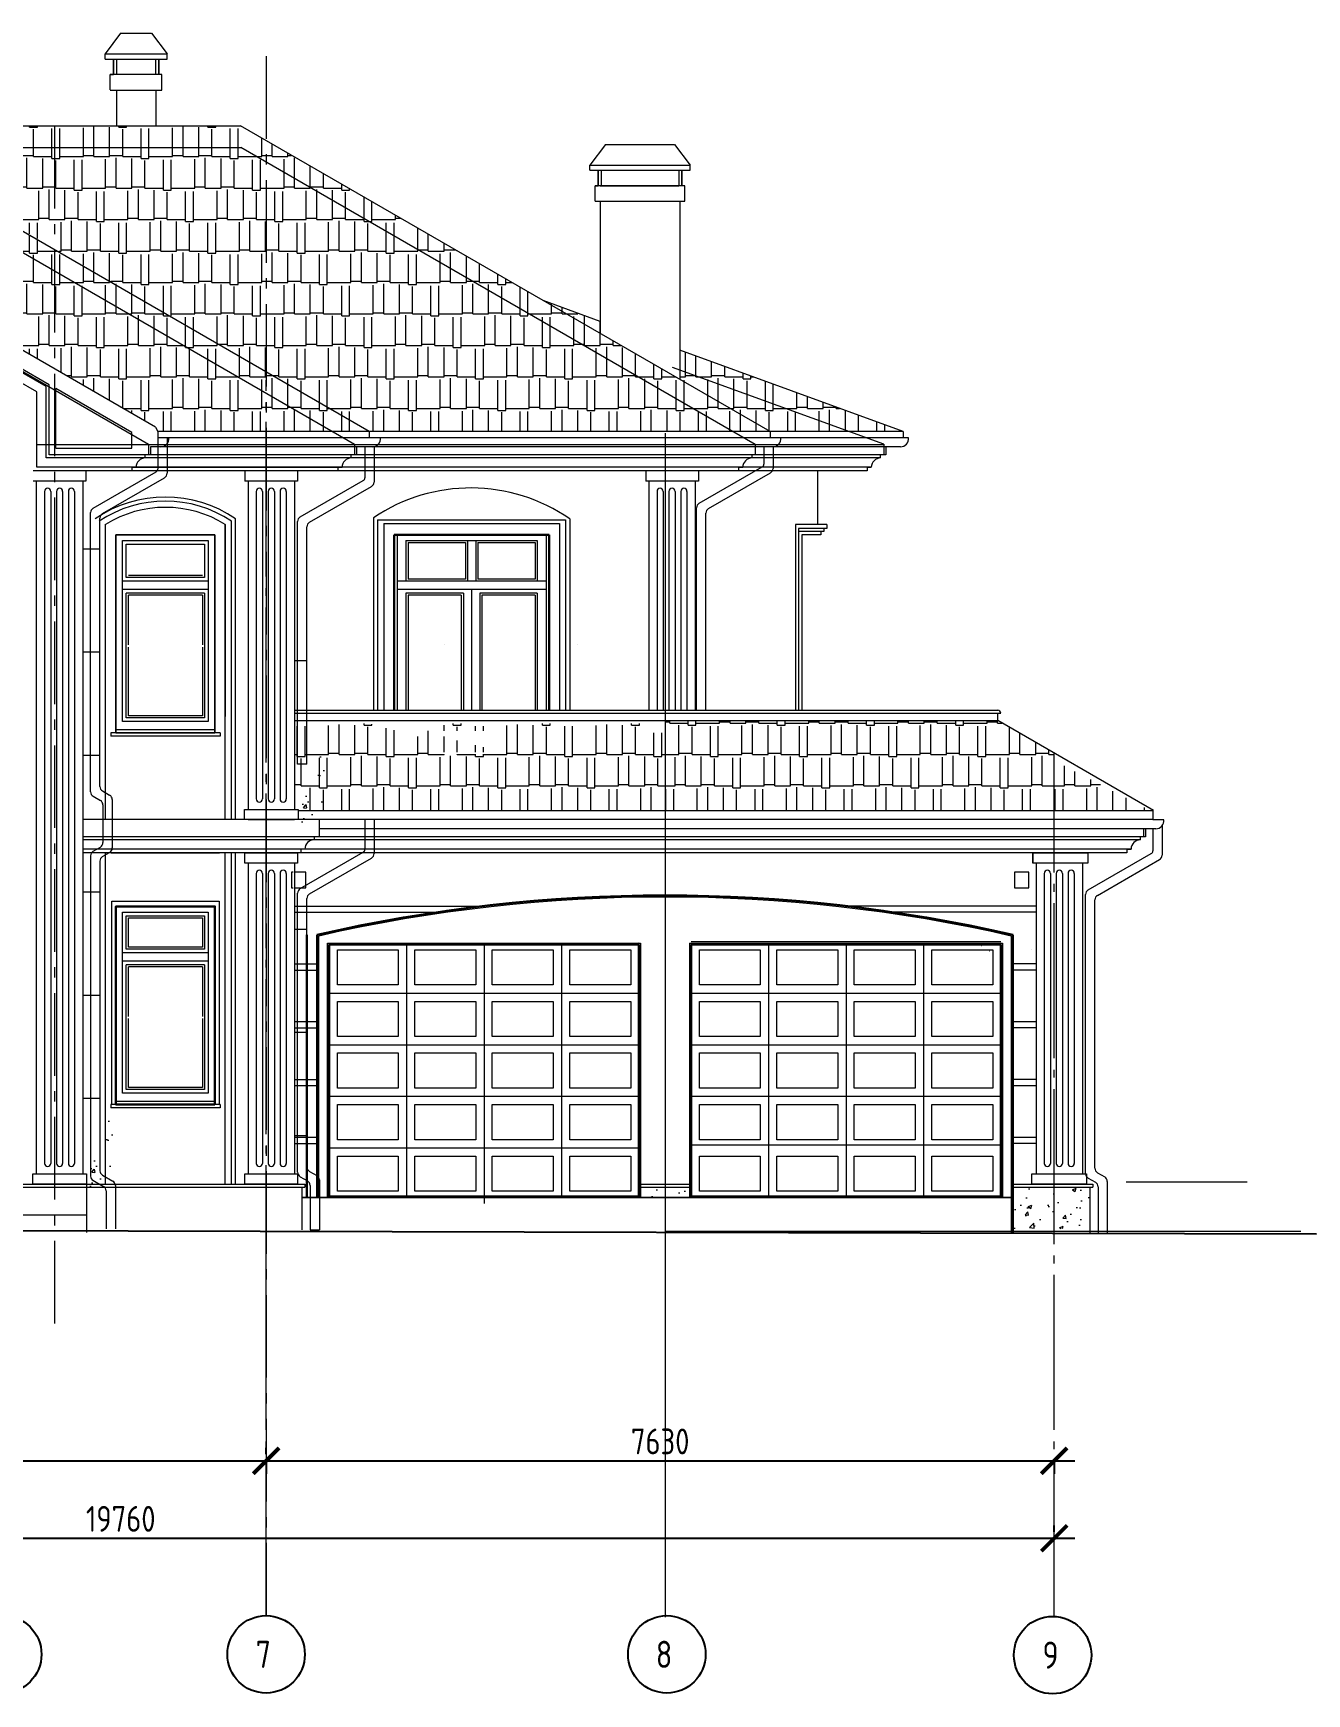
# Model space of a CAD drawing. Header units: millimetres. Extents: x -133165 to 20117, y 15722 to 63536.
# Drawn here: x -119547 to -107216, y 43327 to 59413 of the extents above; entities that cross this region are included whole.
import ezdxf
from ezdxf.enums import TextEntityAlignment as Align

# ---------------------------------------------------------------- set-up
doc = ezdxf.new("R2010")
doc.units = ezdxf.units.MM
doc.header["$PDMODE"] = 3
for name, pattern in [('GOST2.303 5', [24, 20, -1.5, 1, -1.5]), ('GOST2.303 6', [12, 8, -1.5, 1, -1.5]), ('HIDDEN', [9.525, 6.35, -3.175])]:
    doc.linetypes.add(name, pattern=pattern)
doc.layers.get('0').update_dxf_attribs({"lineweight": 15})
doc.layers.get('DefPoints').update_dxf_attribs({"color": 41, "lineweight": 15})
for name, color, linetype, lineweight in [('axis', 7, 'GOST2.303 5', 9), ('doors', 32, 'Continuous', 15), ('friz', 173, 'Continuous', 15), ('wall', 5, 'Continuous', 60)]:
    doc.layers.add(name, color=color, linetype=linetype, lineweight=lineweight)
doc.layers.add('balustrade', color=60, linetype='Continuous')
doc.layers.add('dim', color=250, linetype='Continuous')
doc.styles.add('GOST 2.304', font='CS_Gost2304.shx')
doc.dimstyles.new('SPDS', dxfattribs={"dimscale": 50, "dimtxt": 2.5, "dimasz": 2.5, "dimexe": 1.25, "dimexo": 0.625, "dimtad": 1, "dimdec": 0, "dimrnd": 0.001, "dimtxsty": 'GOST 2.304', "dimblk": 'ARCHTICK', "dimcen": 2.5, "dimdle": 2, "dimadec": 4, "dimazin": 2, "dimtfac": 0.75, "dimtdec": 0, "dimtmove": 1, "dimatfit": 3, "dimfxl": 1, "dimtolj": 1, "dimarcsym": 0})
pattern_1 = [(50, (0, 0), (364.36934, -31.8782), [38.1, -419.1]), (355, (0, 0), (-70.4857, 382.1133), [30.48, -335.28]), (100.451, (30.36, -2.66), (293.885, 350.2334), [32.38, -356.18]), (46.1842, (0, 101.6), (542.1581, -84.0847), [57.15, -628.65]), (96.6356, (45.2, 94.6), (474.8085, 494.8511), [48.57, -534.27]), (351.184, (0, 101.6), (474.8092, 494.8502), [45.72, -502.92]), (21, (50.8, 76.2), (303.22976, -204.53104), [38.1, -419.1]), (326, (50.8, 76.2), (123.6041, 368.3759), [30.48, -335.28]), (71.4514, (76.07, 59.16), (426.833, 163.8457), [32.38, -356.18]), (37.5, (0, 0), (6.1772, 169.11008), [0, -331.216, 0, -340.36, 0, -336.55]), (7.5, (0, 0), (133.63933, 200.36115), [0, -194.056, 0, -323.596, 0, -128.27]), (327.5, (-113.28, 0), (271.18119, -11.45749), [0, -127, 0, -396.24, 0, -525.78]), (317.5, (-164.08, 0), (296.25836, 50.853), [0, -165.1, 0, -263.144, 0, -373.38])]

# ---------------------------------------------------------------- blocks, each defined once
blk = doc.blocks.new('_ArchTick')
at = {"color": 0, "linetype": 'ByBlock', "const_width": 0.15}
blk.add_lwpolyline([(-0.5, -0.5), (0.5, 0.5)], dxfattribs=at)
blk = doc.blocks.new('*D1258')
at = {"layer": 'DefPoints', "color": 0, "lineweight": 0, "ltscale": 10}
for p in [(-129422, 44834), (-109662, 44834), (-109662, 44834)]:
    blk.add_point(p, dxfattribs=at)
at = {"layer": 'dim', "color": 0, "lineweight": -2, "ltscale": 10}
for p, q in [((-129422, 44897), (-129422, 44959)), ((-109662, 44897), (-109662, 44959)), ((-129622, 44834), (-109462, 44834))]:
    blk.add_line(p, q, dxfattribs=at)
at = {"layer": 'dim', "color": 0, "lineweight": -2, "ltscale": 10, "xscale": 250, "yscale": 250, "zscale": 250, "rotation": 180}
blk.add_blockref('_ArchTick', (-129422, 44834), dxfattribs=at)
at = {"layer": 'dim', "color": 0, "lineweight": -2, "ltscale": 10, "xscale": 250, "yscale": 250, "zscale": 250}
blk.add_blockref('_ArchTick', (-109662, 44834), dxfattribs=at)
at = {"layer": 'dim', "color": 0, "ltscale": 10, "insert": (-118700, 45022), "char_height": 250, "attachment_point": 5, "style": 'GOST 2.304'}
blk.add_mtext('\\A1;19760', dxfattribs=at)
blk = doc.blocks.new('*D1260')
at = {"layer": 'DefPoints', "color": 0, "lineweight": 0, "ltscale": 10}
for p in [(-125542, 45584), (-117292, 45647), (-117292, 45584)]:
    blk.add_point(p, dxfattribs=at)
at = {"layer": 'dim', "color": 0, "lineweight": -2, "ltscale": 10}
for p, q in [((-125542, 45647), (-125542, 45709)), ((-125742, 45584), (-117092, 45584)), ((-117292, 45584), (-117292, 45459))]:
    blk.add_line(p, q, dxfattribs=at)
at = {"layer": 'dim', "color": 0, "lineweight": -2, "ltscale": 10, "xscale": 250, "yscale": 250, "zscale": 250, "rotation": 180}
blk.add_blockref('_ArchTick', (-125542, 45584), dxfattribs=at)
at = {"layer": 'dim', "color": 0, "lineweight": -2, "ltscale": 10, "xscale": 250, "yscale": 250, "zscale": 250}
blk.add_blockref('_ArchTick', (-117292, 45584), dxfattribs=at)
at = {"layer": 'dim', "color": 0, "ltscale": 10, "insert": (-121417, 45772), "char_height": 250, "attachment_point": 5, "style": 'GOST 2.304'}
blk.add_mtext('\\A1;8250', dxfattribs=at)
blk = doc.blocks.new('*D1261')
at = {"layer": 'DefPoints', "color": 0, "lineweight": 0, "ltscale": 10}
for p in [(-117292, 45584), (-109662, 45634), (-109662, 45584)]:
    blk.add_point(p, dxfattribs=at)
at = {"layer": 'dim', "color": 0, "lineweight": -2, "ltscale": 10}
for p, q in [((-117292, 45647), (-117292, 45709)), ((-117492, 45584), (-109462, 45584)), ((-109662, 45572), (-109662, 45459))]:
    blk.add_line(p, q, dxfattribs=at)
at = {"layer": 'dim', "color": 0, "lineweight": -2, "ltscale": 10, "xscale": 250, "yscale": 250, "zscale": 250, "rotation": 180}
blk.add_blockref('_ArchTick', (-117292, 45584), dxfattribs=at)
at = {"layer": 'dim', "color": 0, "lineweight": -2, "ltscale": 10, "xscale": 250, "yscale": 250, "zscale": 250}
blk.add_blockref('_ArchTick', (-109662, 45584), dxfattribs=at)
at = {"layer": 'dim', "color": 0, "ltscale": 10, "insert": (-113477, 45772), "char_height": 250, "attachment_point": 5, "style": 'GOST 2.304'}
blk.add_mtext('\\A1;7630', dxfattribs=at)

msp = doc.modelspace()

# ---------------------------------------------------------------- hatches: boundary and pattern name
at = {"ltscale": 10}
h = msp.add_hatch(dxfattribs=at)
h.set_pattern_fill('AR-RSHKE', color=256, style=0)
h.paths.add_polyline_path([(-121381.9, 58514.8), (-116293.5, 55554.7), (-116293.5, 55554.7), (-112413.4, 55554.7), (-117540.2, 58514.7)])
h = msp.add_hatch(dxfattribs=at)
h.set_pattern_fill('AR-RSHKE', color=256, style=0)
h.paths.add_polyline_path([(-121417.4, 58305.1), (-121417.4, 57361.1), (-118362.4, 55597.3), (-118342.4, 55556.2), (-116653.9, 55554.9)])
h.paths.add_polyline_path([(-117640.6, 55913.1), (-117244.4, 56783.4), (-116885.5, 56619.9), (-117281.7, 55749.7)], flags=24)
edge = h.paths.add_edge_path()
edge.add_line((-121418.4, 57361.1), (-121342.4, 57361.1))
edge.add_line((-121417.4, 57361.1), (-121417.4, 57611.1))
edge.add_line((-121361.1, 57593.6), (-120826.7, 57593.6))
edge.add_line((-120826.7, 57593.6), (-120826.7, 57818.6))
edge.add_line((-120826.7, 57818.6), (-121361.1, 57818.6))
edge.add_line((-121361.1, 57818.6), (-121361.1, 57593.6))
edge.add_line((-121417.4, 57611.1), (-120770.5, 57611.1))
edge.add_line((-121531.8, 57496.7), (-121417.4, 57382.4))
edge.add_line((-121417.4, 57382.4), (-121303, 57496.7))
h = msp.add_hatch(dxfattribs=at)
h.set_pattern_fill('AR-RSHKE', color=256, style=0)
h.paths.add_polyline_path([(-116653.4, 55554.7), (-116293.5, 55554.7), (-121057.4, 58305.1), (-121417.4, 58305.1)])
h.paths.add_polyline_path([(-117640.6, 55913.1), (-117244.4, 56783.4), (-116885.5, 56619.9), (-117281.7, 55749.7)], flags=25)
h = msp.add_hatch(dxfattribs=at)
h.set_pattern_fill('AR-RSHKE', color=256, style=0)
h.paths.add_polyline_path([(-114057.4, 56503.8), (-114057.4, 56621.9), (-114610.7, 56823.3)])
h = msp.add_hatch(dxfattribs=at)
h.set_pattern_fill('AR-RSHKE', color=256, style=0)
h.paths.add_polyline_path([(-111651.4, 55554.7), (-111125.1, 55554.7), (-113287.4, 56341.7), (-113287.4, 56150.1)])
h = msp.add_hatch(dxfattribs=at)
h.set_pattern_fill('AR-RSHKE', color=256, style=0)
h.paths.add_polyline_path([(-112413.4, 55554.7), (-111651.4, 55554.7), (-113287.4, 56150.1), (-113287.4, 56059.2)])
h = msp.add_hatch(dxfattribs=at)
h.set_pattern_fill('AR-CONC', color=256, scale=2, style=0)
h.set_pattern_definition([(50, (2049.33, 3530), (364.36934, -31.8782), [38.1, -419.1]), (355, (2049.33, 3530), (-70.4857, 382.1133), [30.48, -335.28]), (100.451, (2079.7, 3527.35), (293.885, 350.2334), [32.38, -356.18]), (46.1842, (2049.33, 3631.6), (542.1581, -84.0847), [57.15, -628.65]), (96.6356, (2094.5, 3624.6), (474.8085, 494.8511), [48.57, -534.27]), (351.184, (2049.33, 3631.6), (474.8092, 494.8502), [45.72, -502.92]), (21, (2100.13, 3606.2), (303.22976, -204.53104), [38.1, -419.1]), (326, (2100.13, 3606.2), (123.6041, 368.3759), [30.48, -335.28]), (71.4514, (2125.4, 3589.16), (426.833, 163.8457), [32.38, -356.18]), (37.5, (2049.33, 3530), (6.1772, 169.11008), [0, -331.216, 0, -340.36, 0, -336.55]), (7.5, (2049.33, 3530), (133.63933, 200.36115), [0, -194.056, 0, -323.596, 0, -128.27]), (327.5, (1936.05, 3530), (271.18119, -11.45749), [0, -127, 0, -396.24, 0, -525.78]), (317.5, (1885.25, 3530), (296.25836, 50.853), [0, -165.1, 0, -263.144, 0, -373.38])])
edge = h.paths.add_edge_path()
edge.add_line((-117018, 51764.8), (-116718, 51764.8))
edge.add_line((-116718, 51764.8), (-116718, 52694.8))
h = msp.add_hatch(dxfattribs=at)
h.set_pattern_fill('AR-RSHKE', color=256, style=0)
h.paths.add_polyline_path([(-113412.4, 51884.8), (-113412.4, 52634.8), (-113587.4, 52634.8), (-113587.4, 52724.8), (-117017.4, 52724.8), (-117017.4, 51884.8)])
edge = h.paths.add_edge_path()
edge.add_line((-116286.6, 52724.8), (-115597.2, 52724.8))
edge.add_line((-115672.2, 52724.8), (-115672.2, 52447))
edge.add_line((-115616, 52429.5), (-115044.1, 52429.5))
edge.add_line((-115044.1, 52429.5), (-115044.1, 52654.5))
edge.add_line((-115044.1, 52654.5), (-115616, 52654.5))
edge.add_line((-115616, 52654.5), (-115616, 52429.5))
edge.add_line((-115672.2, 52447), (-114987.9, 52447))
edge.add_line((-115557.8, 52589.2), (-115672.2, 52703.6))
edge.add_line((-115672.2, 52703.6), (-115786.6, 52589.2))
h = msp.add_hatch(dxfattribs=at)
h.set_pattern_fill('AR-RSHKE', color=256, style=0)
h.set_pattern_definition([(0, (42000, 0), (647.7, 304.8), [152.4, -127, 177.8, -76.2, 228.6, -101.6]), (0, (42152.4, 12.7), (647.7, 304.8), [127, -482.6, 101.6, -152.4]), (0, (42457.2, -19.05), (647.7, 304.8), [76.2, -787.4]), (90, (42000, 0), (-215.9, 304.8), [292.1, -927.1]), (90, (42152.4, 0), (-215.9, 304.8), [285.75, -933.45]), (90, (42279.4, 0), (-215.9, 304.8), [266.7, -952.5]), (90, (42457.2, -19.05), (-215.9, 304.8), [292.1, -927.1]), (90, (42533.4, -19.05), (-215.9, 304.8), [292.1, -927.1]), (90, (42762, 0), (-215.9, 304.8), [279.4, -939.8])])
h.paths.add_polyline_path([(-113429.2, 52639.7), (-113429.2, 51884.8), (-109662.4, 51884.8), (-109662.4, 52208.5), (-110409.2, 52639.7)])
h.paths.add_polyline_path([(-109662.4, 52208.5), (-109662.4, 52439.5), (-110208.5, 52754.8), (-113429.2, 52754.8), (-113429.2, 52639.7), (-110409.2, 52639.7)])
h.paths.add_polyline_path([(-110645.9, 51986), (-110493.9, 52553.5), (-110121.7, 52453.8), (-110273.7, 51886.3)], flags=24)
h = msp.add_hatch(dxfattribs=at)
h.set_pattern_fill('AR-RSHKE', color=256, style=0)
h.paths.add_polyline_path([(-108733.1, 51884.8), (-109662.4, 52367.3), (-109662.4, 51884.8)])
h = msp.add_hatch(dxfattribs=at)
h.set_pattern_fill('AR-CONC', color=256, scale=2, style=0)
h.set_pattern_definition(pattern_1)
edge = h.paths.add_edge_path()
edge.add_line((-119067.4, 48234.8), (-118767.4, 48234.8))
edge.add_line((-118767.4, 48234.8), (-118767.4, 49164.8))
h = msp.add_hatch(dxfattribs=at)
h.set_pattern_fill('AR-CONC', color=256, scale=2, style=0)
h.set_pattern_definition(pattern_1)
h.paths.add_polyline_path([(-113667.3, 48234.8), (-113192.4, 48234.8), (-113192.4, 48134.8), (-113667.3, 48134.8)])
h = msp.add_hatch(dxfattribs=at)
h.set_pattern_fill('AR-CONC', color=256, scale=2, style=0)
h.set_pattern_definition(pattern_1)
h.paths.add_polyline_path([(-110062.4, 48234.8), (-109317.4, 48234.8), (-109317.4, 47834.8), (-110062.4, 47834.8)])

# ---------------------------------------------------------------- linework, layer by layer
for p, q in [((-118701.6, 59413), (-118851.6, 59213)), ((-118701.6, 59413), (-118402.3, 59413)), ((-118402.3, 59413), (-118252, 59212.6)), ((-118851.6, 59163), (-118851.6, 59213)), ((-118851.6, 59213), (-118252.1, 59212.6)), ((-118252, 59162.6), (-118252, 59212.6)), ((-118851.6, 59163), (-118252, 59162.6)), ((-118771.6, 59013), (-118771.6, 59163)), ((-118771.6, 59163), (-118771.6, 59013)), ((-118741.6, 59163), (-118741.6, 59013)), ((-118362, 59162.6), (-118362, 59013)), ((-118332, 59013), (-118332, 59162.6)), ((-118332, 59162.6), (-118332, 59013)), ((-118801.6, 58863), (-118801.6, 59013)), ((-118801.6, 59013), (-118771.6, 59013)), ((-118302, 59013), (-118801.6, 59013)), ((-118302, 58862.6), (-118302, 59013)), ((-118801.6, 58862.6), (-118302, 58862.6)), ((-118741.6, 58862.6), (-118741.6, 58513)), ((-118361.6, 58862.6), (-118361.6, 58513)), ((-116293.5, 55554.7), (-121420.5, 58514.8)), ((-121420.2, 58514.8), (-117540.2, 58514.7)), ((-112413.4, 55554.7), (-117540.5, 58514.8)), ((-116437.4, 55429.9), (-121417.4, 58305.1)), ((-121417.4, 58305.1), (-117537.4, 58305.1)), ((-112557.4, 55429.9), (-117537.4, 58305.1)), ((-114007.1, 58335.2), (-114157.1, 58135.2)), ((-114007.1, 58335.2), (-113337.6, 58334.8)), ((-113337.6, 58334.8), (-113187.6, 58134.8)), ((-114157.1, 58085.2), (-114157.1, 58135.2)), ((-114157.1, 58135.2), (-113187.6, 58134.8)), ((-114157.1, 58085.2), (-113187.6, 58084.8)), ((-114077.1, 57935.2), (-114077.1, 58085.2)), ((-114077.1, 58085.2), (-114077.1, 57935.2)), ((-114047.1, 58085.2), (-114047.1, 57935.2)), ((-113297.4, 58084.8), (-113297.4, 57934.8)), ((-113267.4, 57934.8), (-113267.4, 58084.8)), ((-113267.4, 58084.8), (-113267.4, 57934.8)), ((-113187.6, 58084.8), (-113187.6, 58134.8)), ((-114107.1, 57785.2), (-114107.1, 57935.2)), ((-114107.1, 57935.2), (-114077.1, 57935.2)), ((-113237.6, 57935.2), (-114107.1, 57935.2)), ((-114057.4, 57935.2), (-113297.4, 57935.2)), ((-113237.6, 57784.8), (-113237.6, 57935.2)), ((-114107.1, 57784.8), (-113237.6, 57784.8)), ((-114057.4, 57784.8), (-114057.4, 56503.8)), ((-113287.4, 57784.8), (-113287.4, 56059.2)), ((-118362.4, 55597.3), (-121417.4, 57361.1)), ((-119393.4, 56008.3), (-121417.4, 57176.8)), ((-118432.4, 55429.9), (-121417.4, 57153.3)), ((-119423.4, 55991), (-121417.4, 57142.2)), ((-119513.4, 55939), (-121417.4, 57038.3)), ((-114057.4, 56621.9), (-114611, 56823.4)), ((-111125.1, 55554.7), (-113287.4, 56341.7)), ((-111312.4, 55431.3), (-113358.9, 56176.1)), ((-119423.4, 55298.3), (-119423.4, 55991)), ((-119393.4, 55328.3), (-119393.4, 56008.3)), ((-119513.4, 55208.3), (-119513.4, 55939)), ((-119328.4, 55393.3), (-119328.4, 55970.8)), ((-118592.4, 55545.8), (-119328.4, 55970.8)), ((-118592.4, 55393.3), (-118592.4, 55545.8)), ((-118362.4, 55597.3), (-118341.7, 55554.7)), ((-111125.1, 55554.7), (-118341.7, 55554.7)), ((-116293.5, 55554.7), (-118341.7, 55554.7)), ((-118341.7, 55554.7), (-118341.7, 55493.3)), ((-116293.5, 55554.7), (-116293.5, 55493.3)), ((-112413.4, 55554.7), (-112413.4, 55493.3)), ((-111125.1, 55554.7), (-111125.1, 55493.3)), ((-119517.4, 55429.9), (-111312.4, 55429.9)), ((-119328.4, 55393.3), (-118592.4, 55393.3)), ((-118432.4, 55429.9), (-118432.4, 55328.3)), ((-111292.4, 55406.8), (-118412.4, 55406.8)), ((-118412.4, 55406.8), (-118412.4, 55328.3)), ((-117292.4, 55406.8), (-118412.4, 55406.8)), ((-111221.7, 55493.3), (-118341.7, 55493.3)), ((-116184.8, 55493.3), (-118341.7, 55493.3)), ((-118341.7, 55493.3), (-118341.7, 55190.7)), ((-118233.8, 55492.3), (-118341.7, 55492.3)), ((-118251.7, 55493.3), (-118251.7, 55150.2)), ((-116263.3, 55406.8), (-117292.4, 55406.8)), ((-116437.4, 55429.9), (-116437.4, 55328.3)), ((-116417.4, 55406.8), (-116417.4, 55328.3)), ((-116336.7, 55408.7), (-116336.7, 55106)), ((-116228.8, 55407.7), (-116336.7, 55407.7)), ((-116246.7, 55408.7), (-116246.7, 55065.6)), ((-112557.4, 55429.9), (-112557.4, 55328.3)), ((-112437.3, 55406.8), (-112537.4, 55406.8)), ((-112473.5, 55406.8), (-112473.5, 55238.3)), ((-112358.8, 55493.3), (-112466.7, 55493.3)), ((-112383.5, 55406.9), (-112383.5, 55197.9)), ((-111312.4, 55431.3), (-111312.4, 55328.3)), ((-111292.4, 55406.8), (-111292.4, 55328.3)), ((-111149.6, 55406.8), (-111292.4, 55406.8)), ((-111071.1, 55493.3), (-111221.7, 55493.3)), ((-116597.4, 55174.3), (-119547.4, 55174.3)), ((-111472.4, 55208.3), (-119513.4, 55208.3)), ((-111342.4, 55298.3), (-119423.4, 55298.3)), ((-111342.4, 55328.3), (-119393.4, 55328.3)), ((-119037.4, 55174.3), (-119037.4, 55074.3)), ((-111472.4, 55174.3), (-118647.6, 55174.3)), ((-117292.4, 55208.3), (-118592.4, 55208.3)), ((-118592.4, 55208.3), (-118592.4, 55174.3)), ((-118592.4, 55208.3), (-117292.4, 55208.3)), ((-118592.4, 55208.3), (-118592.4, 55208.3)), ((-117292.4, 55328.3), (-118462.4, 55328.3)), ((-118462.4, 55298.3), (-118462.4, 55328.3)), ((-117342.4, 55298.3), (-118462.4, 55298.3)), ((-117497.4, 55174.3), (-117497.4, 55074.3)), ((-116467.4, 55298.3), (-117342.4, 55298.3)), ((-116417.4, 55328.3), (-117292.4, 55328.3)), ((-116557.4, 55208.3), (-117292.4, 55208.3)), ((-117292.4, 55208.3), (-116557.4, 55208.3)), ((-116987.4, 55174.3), (-116987.4, 55074.3)), ((-116597.4, 55208.3), (-116597.4, 55174.3)), ((-116597.4, 55208.3), (-116597.4, 55208.3)), ((-116467.4, 55298.3), (-116467.4, 55328.3)), ((-113617.4, 55174.3), (-113617.4, 55074.3)), ((-113107.4, 55174.3), (-113107.4, 55074.3)), ((-113099.2, 54859.7), (-112488.5, 55212.3)), ((-112677.4, 55208.3), (-112717.4, 55208.3)), ((-112717.4, 55208.3), (-112717.4, 55174.3)), ((-112717.4, 55208.3), (-112677.4, 55208.3)), ((-112717.4, 55208.3), (-112717.4, 55208.3)), ((-112537.4, 55328.3), (-112587.4, 55328.3)), ((-112587.4, 55298.3), (-112587.4, 55328.3)), ((-111952.4, 55174.3), (-111952.4, 54654.8)), ((-111432.4, 55208.3), (-111472.4, 55208.3)), ((-111472.4, 55208.3), (-111472.4, 55174.3)), ((-111472.4, 55208.3), (-111432.4, 55208.3)), ((-111472.4, 55208.3), (-111472.4, 55208.3)), ((-111292.4, 55328.3), (-111342.4, 55328.3)), ((-111342.4, 55298.3), (-111342.4, 55328.3)), ((-119037.4, 55074.3), (-119547.4, 55074.3)), ((-119517.4, 55074.3), (-119517.4, 48364.8)), ((-119067.4, 55074.3), (-119067.4, 48364.8)), ((-118967.4, 54812.1), (-118356.7, 55164.7)), ((-118877.4, 54760.1), (-118276.7, 55106.9)), ((-116987.4, 55074.3), (-117497.4, 55074.3)), ((-117467.4, 55074.3), (-117467.4, 51894.8)), ((-117017.4, 55074.3), (-117017.4, 51894.8)), ((-117017.4, 55074.3), (-117017.4, 51894.8)), ((-116962.4, 54727.5), (-116351.7, 55080)), ((-116872.4, 54675.5), (-116271.7, 55022.3)), ((-113107.4, 55074.3), (-113617.4, 55074.3)), ((-113587.4, 55074.3), (-113587.4, 52854.8)), ((-113137.4, 55074.3), (-113137.4, 52854.8)), ((-113009.2, 54807.8), (-112408.5, 55154.6)), ((-119437.4, 54974.3), (-119437.4, 48464.8)), ((-119377.4, 54974.3), (-119377.4, 48464.8)), ((-119322.4, 54974.3), (-119322.4, 48464.8)), ((-119262.4, 54974.3), (-119262.4, 48464.8)), ((-119207.4, 54974.3), (-119207.4, 48464.8)), ((-119147.4, 54974.3), (-119147.4, 48464.8)), ((-117387.4, 54974.3), (-117387.4, 51995.8)), ((-117327.4, 54974.3), (-117327.4, 51995.8)), ((-117272.4, 54974.3), (-117272.4, 51995.8)), ((-117212.4, 54974.3), (-117212.4, 51995.8)), ((-117157.4, 54974.3), (-117157.4, 51995.8)), ((-117097.4, 54974.3), (-117097.4, 51995.8)), ((-113507.4, 54974.3), (-113507.4, 52854.8)), ((-113447.4, 54974.3), (-113447.4, 52854.8)), ((-113392.4, 54974.3), (-113392.4, 52854.8)), ((-113332.4, 54974.3), (-113332.4, 52854.8)), ((-113277.4, 54974.3), (-113277.4, 52854.8)), ((-113217.4, 54974.3), (-113217.4, 52854.8)), ((-118992.4, 52064.2), (-118992.4, 54768.8)), ((-118902.4, 52116.1), (-118902.4, 54716.8)), ((-113124.2, 52854.8), (-113124.2, 54816.4)), ((-113034.2, 52854.8), (-113034.2, 54764.5)), ((-116987.4, 52331.8), (-116987.4, 54684.2)), ((-116897.4, 52331.8), (-116897.4, 54632.2)), ((-111862.4, 54654.8), (-112166, 54654.8)), ((-112166, 54654.8), (-112166, 52854.8)), ((-111862.4, 54614.8), (-112136, 54614.8)), ((-112136, 54614.8), (-112136, 52854.8)), ((-111892.4, 54584.8), (-112136, 54584.8)), ((-111922.4, 54554.8), (-112106.3, 54554.8)), ((-112106.3, 54554.8), (-112106.3, 52854.8)), ((-111892.4, 54584.8), (-111922.4, 54584.8)), ((-111922.4, 54584.8), (-111922.4, 54554.8)), ((-111862.4, 54614.8), (-111892.4, 54614.8)), ((-111892.4, 54614.8), (-111892.4, 54584.8)), ((-111862.4, 54654.8), (-111862.4, 54614.8)), ((-118902.4, 54416.5), (-119067.4, 54416.5)), ((-118902.4, 53416.5), (-119067.4, 53416.5)), ((-116897.4, 53331.8), (-117017.4, 53331.8)), ((-108701.6, 51884.8), (-110208.5, 52754.8)), ((-118902.4, 52416.5), (-119067.4, 52416.5)), ((-116897.4, 52331.8), (-116987.4, 52331.8)), ((-118967.4, 52020.9), (-118897.4, 51980.4)), ((-118877.4, 52072.8), (-118807.4, 52032.4)), ((-118782.4, 51989.1), (-118782.4, 51520.4)), ((-118872.4, 51937.1), (-118872.4, 51572.4)), ((-117468, 51894.8), (-117018, 51894.8)), ((-116982.4, 51884.8), (-108701.6, 51884.8)), ((-108706.7, 51884.8), (-108706.7, 51793.8)), ((-108706.7, 51884.8), (-108701.6, 51884.8)), ((-116777.4, 51794.8), (-119067.4, 51794.8)), ((-117467.4, 51794.8), (-117017.4, 51794.8)), ((-116777.4, 51794.8), (-116777.4, 51628.8)), ((-108706.7, 51794.8), (-116777.4, 51794.8)), ((-116777.4, 51794.8), (-116777.4, 51629.8)), ((-108677.3, 51707.2), (-116777.4, 51707.2)), ((-116336.3, 51794.8), (-116336.3, 51506)), ((-116246.3, 51794.8), (-116246.3, 51465.6)), ((-108777.4, 51707.2), (-108777.4, 51628.8)), ((-108598.8, 51793.8), (-108706.7, 51793.8)), ((-108706.7, 51712.9), (-108706.7, 51492.1)), ((-108616.7, 51735.6), (-108616.7, 51451.7)), ((-108787.4, 51628.8), (-119067.4, 51628.8)), ((-108827.4, 51598.8), (-119067.4, 51598.8)), ((-108917.4, 51508.8), (-119067.4, 51508.8)), ((-108957.4, 51474.8), (-119067.4, 51474.8)), ((-118967.4, 51488.7), (-118897.4, 51529.1)), ((-118877.4, 51436.7), (-118807.4, 51477.1)), ((-118792.4, 51474.8), (-117742.4, 51474.8)), ((-116957.4, 51474.8), (-116997.4, 51474.8)), ((-116957.4, 51474.8), (-116997.4, 51474.8)), ((-116962, 51127.4), (-116351.3, 51480)), ((-116917.4, 51508.8), (-116957.4, 51508.8)), ((-116957.4, 51508.8), (-116957.4, 51474.8)), ((-116917.4, 51508.8), (-116957.4, 51508.8)), ((-116957.4, 51508.8), (-116957.4, 51474.8)), ((-116777.4, 51628.8), (-116827.4, 51628.8)), ((-116827.4, 51628.8), (-116827.4, 51598.8)), ((-116777.4, 51628.8), (-116827.4, 51628.8)), ((-116827.4, 51628.8), (-116827.4, 51598.8)), ((-116827.4, 51598.8), (-116827.4, 51598.8)), ((-116827.4, 51598.8), (-116827.4, 51598.8)), ((-109867.4, 51474.8), (-109867.4, 51374.8)), ((-109337.4, 51474.8), (-109337.4, 51374.8)), ((-108917.4, 51508.8), (-108957.4, 51508.8)), ((-108957.4, 51508.8), (-108957.4, 51474.8)), ((-108957.4, 51508.8), (-108917.4, 51508.8)), ((-108957.4, 51508.8), (-108957.4, 51508.8)), ((-108777.4, 51628.8), (-108827.4, 51628.8)), ((-108827.4, 51598.8), (-108827.4, 51628.8)), ((-118992.4, 51445.4), (-118992.4, 48342.7)), ((-118902.4, 51393.4), (-118902.4, 48394.7)), ((-117467.4, 51374.8), (-117467.4, 48364.8)), ((-117017.4, 51374.8), (-117017.4, 48364.8)), ((-116872, 51075.5), (-116271.3, 51422.3)), ((-109337.4, 51374.8), (-109867.4, 51374.8)), ((-109837.4, 51374.8), (-109837.4, 48364.8)), ((-109387.4, 51374.8), (-109387.4, 48364.8)), ((-109332.4, 51113.5), (-108721.7, 51466.1)), ((-109242.4, 51061.6), (-108641.7, 51408.4)), ((-117387.4, 51274.8), (-117387.4, 48464.8)), ((-117327.4, 51274.8), (-117327.4, 48464.8)), ((-117272.4, 51274.8), (-117272.4, 48464.8)), ((-117212.4, 51274.8), (-117212.4, 48464.8)), ((-117157.4, 51274.8), (-117157.4, 48464.8)), ((-117097.4, 51274.8), (-117097.4, 48464.8)), ((-109757.4, 51274.8), (-109757.4, 48464.8)), ((-109697.4, 51274.8), (-109697.4, 48464.8)), ((-109642.4, 51274.8), (-109642.4, 48464.8)), ((-109582.4, 51274.8), (-109582.4, 48464.8)), ((-109527.4, 51274.8), (-109527.4, 48464.8)), ((-109467.4, 51274.8), (-109467.4, 48464.8)), ((-118902.4, 51093.1), (-119067.4, 51093.1)), ((-116987, 48379.5), (-116987, 51084.1)), ((-116897, 48431.4), (-116897, 51032.2)), ((-109357.4, 48365.6), (-109357.4, 51070.2)), ((-109267.4, 48417.6), (-109267.4, 51018.3)), ((-117017.4, 50958.4), (-115183, 50958.4)), ((-117017.4, 50898.4), (-115636, 50898.4)), ((-111693.6, 50960.4), (-109837.4, 50960.4)), ((-111237.1, 50900.4), (-109837.4, 50900.4)), ((-116897, 50731.8), (-117017, 50731.8)), ((-116782.4, 48134.8), (-116782.4, 50667.8)), ((-116697.4, 50599.8), (-113667.3, 50599.8)), ((-116697.4, 48134.8), (-116697.4, 50599.8)), ((-113667.3, 50599.8), (-113667.3, 48134.8)), ((-113192.4, 50599.8), (-113192.4, 48134.8)), ((-113192.4, 50599.8), (-110162.4, 50599.8)), ((-113177.4, 50599.8), (-113177.4, 50599.8)), ((-113177.4, 50599.8), (-113177.4, 50599.8)), ((-110162.4, 50599.8), (-110162.4, 48134.8)), ((-110077.4, 50667.8), (-110077.4, 47789.2)), ((-109878.8, 50534.8), (-109878.8, 50534.8)), ((-117017.4, 50398.4), (-116792.4, 50398.4)), ((-110062.4, 50400.4), (-109837.4, 50400.4)), ((-117017.4, 50338.4), (-116792.4, 50338.4)), ((-110177.4, 50259.8), (-110177.4, 48414.8)), ((-110062.4, 50340.4), (-109837.4, 50340.4)), ((-118902.4, 50093.1), (-119067.4, 50093.1)), ((-117017.4, 49838.4), (-116792.4, 49838.4)), ((-117017.4, 49778.4), (-116792.4, 49778.4)), ((-116897, 49731.8), (-117017, 49731.8)), ((-110062.4, 49840.4), (-109837.4, 49840.4)), ((-110062.4, 49780.4), (-109837.4, 49780.4)), ((-117017.4, 49278.4), (-116792.4, 49278.4)), ((-110062.4, 49280.4), (-109837.4, 49280.4)), ((-118902.4, 49093.1), (-119067.4, 49093.1)), ((-117017.4, 49218.4), (-116792.4, 49218.4)), ((-110062.4, 49220.4), (-109837.4, 49220.4)), ((-117737.4, 49034.8), (-118797.4, 49034.8)), ((-118797.4, 49034.8), (-118797.4, 49004.8)), ((-117737.4, 49004.8), (-118797.4, 49004.8)), ((-117797.4, 49004.8), (-118737.4, 49004.8)), ((-117737.4, 49034.8), (-117737.4, 49004.8)), ((-117017.4, 48718.4), (-116792.4, 48718.4)), ((-117017.4, 48658.4), (-116792.4, 48658.4)), ((-116897, 48731.8), (-117017, 48731.8)), ((-110062.4, 48720.4), (-109837.4, 48720.4)), ((-110062.4, 48660.4), (-109837.4, 48660.4)), ((-120117.4, 48264.8), (-116917.4, 48264.8)), ((-119517.4, 48364.8), (-119067.4, 48364.8)), ((-119031.7, 48264.8), (-119031.7, 47795.2)), ((-118971.1, 48301.8), (-118867.3, 48241.9)), ((-118877.3, 48351.8), (-118777.3, 48293.8)), ((-116962, 48336.2), (-116892, 48295.8)), ((-116917.4, 48264.8), (-116917.4, 48234.8)), ((-116872, 48388.1), (-116802, 48347.7)), ((-116777, 48304.4), (-116777, 47821.9)), ((-113682.4, 48264.8), (-113177.4, 48264.8)), ((-110062.4, 48264.8), (-109287.4, 48264.8)), ((-109332.4, 48322.3), (-109262.4, 48281.9)), ((-109287.4, 48264.8), (-109287.4, 48234.8)), ((-109242.4, 48374.3), (-109172.4, 48333.8)), ((-109147.4, 48290.5), (-109147.4, 47790.4)), ((-107794.6, 48284.8), (-108964.2, 48284.8)), ((-120117.4, 48234.8), (-116917.4, 48234.8)), ((-118842.3, 48198.6), (-118842.3, 47830.1)), ((-118752.3, 48250.5), (-118752.3, 47829.8)), ((-116947.4, 48234.8), (-116947.4, 47822.4)), ((-110062.4, 48134.8), (-116947.4, 48134.8)), ((-116947.4, 48134.8), (-110062.4, 48134.8)), ((-116867, 48252.5), (-116867, 47821.9)), ((-113682.4, 48234.8), (-113177.4, 48234.8)), ((-110062.4, 48234.8), (-109287.4, 48234.8)), ((-109317.4, 48234.8), (-109317.4, 47790.4)), ((-109237.4, 48238.6), (-109237.4, 47790.4)), ((-119031.7, 47964.8), (-123767.4, 47964.8)), ((-116867, 47821.9), (-116777, 47821.9)), ((-113429.2, 47808), (-107274.6, 47808))]:
    msp.add_line(p, q, dxfattribs=at)
for points in [[(-117502.4, 51894.8), (-116982.4, 51894.8), (-116982.4, 51794.8), (-117502.4, 51794.8)], [(-117497.4, 51474.8), (-116987.4, 51474.8), (-116987.4, 51374.8), (-117497.4, 51374.8)], [(-109867.4, 51474.8), (-109337.4, 51474.8), (-109337.4, 51374.8), (-109867.4, 51374.8)], [(-118787.4, 51004.8), (-117747.4, 51004.8), (-117747.4, 49034.8), (-118787.4, 49034.8)], [(-119551.7, 48364.8), (-119031.7, 48364.8), (-119031.7, 48264.8), (-119551.7, 48264.8)], [(-117497.4, 48364.8), (-116987.4, 48364.8), (-116987.4, 48264.8), (-117497.4, 48264.8)], [(-109879.9, 48364.8), (-109349.9, 48364.8), (-109349.9, 48264.8), (-109879.9, 48264.8)], [(-113667.3, 48234.8), (-113192.4, 48234.8), (-113192.4, 48134.8), (-113667.3, 48134.8)]]:
    msp.add_lwpolyline(points, close=True, dxfattribs=at)
for points in [[(-117029.9, 51284.8), (-117047.4, 51284.8), (-117047.4, 51134.8), (-117029.9, 51134.8)], [(-117019.9, 51134.8), (-116907.4, 51134.8), (-116907.4, 51284.8), (-117019.9, 51284.8)], [(-110029.9, 51284.8), (-110047.4, 51284.8), (-110047.4, 51134.8), (-110029.9, 51134.8)], [(-110047.4, 51134.8), (-109907.4, 51134.8), (-109907.4, 51284.8), (-110047.4, 51284.8)]]:
    msp.add_lwpolyline(points, dxfattribs=at)
for centre, radius, start, end in [((-118312.3, 55485.7), 78.9, 270, 5.56603), ((-116263.3, 55485.7), 78.9, 270, 5.56603), ((-112387.3, 55485.7), 78.9, 270, 5.56603), ((-111149.6, 55485.7), 78.9, 270, 5.56603), ((-118462.4, 55208.3), 90, 90, 180), ((-118371.7, 55190.7), 30, 300, 0), ((-116467.4, 55208.3), 90, 90, 180), ((-112587.4, 55208.3), 90, 90, 180), ((-112503.5, 55238.3), 30, 300, 0), ((-112433.5, 55197.9), 50, 300, 0), ((-111342.4, 55208.3), 90, 90, 180), ((-118301.7, 55150.2), 50, 300, 0), ((-116366.7, 55106), 30, 300, 0), ((-116296.7, 55065.6), 50, 300, 0), ((-119407.4, 54974.3), 30, 0, 180), ((-119292.4, 54974.3), 30, 0, 180), ((-119177.4, 54974.3), 30, 0, 180), ((-117357.4, 54974.3), 30, 0, 180), ((-117242.4, 54974.3), 30, 0, 180), ((-117127.4, 54974.3), 30, 0, 180), ((-113477.4, 54974.3), 30, 0, 180), ((-113362.4, 54974.3), 30, 0, 180), ((-113247.4, 54974.3), 30, 0, 180), ((-113074.2, 54816.4), 50, 120, 180), ((-118942.4, 54768.8), 50, 120, 180), ((-118852.4, 54716.8), 50, 120, 180), ((-116937.4, 54684.2), 50, 120, 180), ((-112984.2, 54764.5), 50, 120, 180), ((-116847.4, 54632.2), 50, 120, 180), ((-118942.4, 52064.2), 50, 180, 240), ((-118852.4, 52116.1), 50, 180, 240), ((-118922.4, 51937.1), 50, 0, 60), ((-118832.4, 51989.1), 50, 0, 60), ((-117357.4, 51995.8), 30, 180, 0), ((-117242.4, 51995.8), 30, 180, 0), ((-117127.4, 51995.8), 30, 180, 0), ((-108677.3, 51786.1), 78.9, 270, 5.56603), ((-118942.4, 51445.4), 50, 120, 180), ((-118922.4, 51572.4), 50, 300, 360), ((-118832.4, 51520.4), 50, 300, 360), ((-116827.4, 51508.8), 90, 90, 180), ((-116366.3, 51506), 30, 300, 0), ((-108827.4, 51508.8), 90, 90, 180), ((-108736.7, 51492.1), 30, 300, 0), ((-118852.4, 51393.4), 50, 120, 180), ((-116296.3, 51465.6), 50, 300, 0), ((-108666.7, 51451.7), 50, 300, 0), ((-117357.4, 51274.8), 30, 0, 180), ((-117242.4, 51274.8), 30, 0, 180), ((-117127.4, 51274.8), 30, 0, 180), ((-109727.4, 51274.8), 30, 0, 180), ((-109612.4, 51274.8), 30, 0, 180), ((-109497.4, 51274.8), 30, 0, 180), ((-116937, 51084.1), 50, 120, 180), ((-116847, 51032.2), 50, 120, 180), ((-113429.9, 35982.4), 15063.2, 77.14038, 102.85962), ((-109307.4, 51070.2), 50, 120, 180), ((-109217.4, 51018.3), 50, 120, 180), ((-119407.4, 48464.8), 30, 180, 0), ((-119292.4, 48464.8), 30, 180, 0), ((-119177.4, 48464.8), 30, 180, 0), ((-117357.4, 48464.8), 30, 180, 0), ((-117242.4, 48464.8), 30, 180, 0), ((-117127.4, 48464.8), 30, 180, 0), ((-116847, 48431.4), 50, 180, 240), ((-109727.4, 48464.8), 30, 180, 0), ((-109612.4, 48464.8), 30, 180, 0), ((-109497.4, 48464.8), 30, 180, 0), ((-118942.4, 48342.7), 50, 180, 240), ((-118852.4, 48394.7), 50, 180, 240), ((-118802.3, 48250.5), 50, 0, 60), ((-116937, 48379.5), 50, 180, 240), ((-116917, 48252.5), 50, 0, 60), ((-116827, 48304.4), 50, 0, 60), ((-109307.4, 48365.6), 50, 180, 240), ((-109217.4, 48417.6), 50, 180, 240), ((-109287.4, 48238.6), 50, 0, 60), ((-109197.4, 48290.5), 50, 0, 60), ((-118892.3, 48198.6), 50, 0, 60)]:
    msp.add_arc(centre, radius, start, end, dxfattribs=at)
at = {"layer": 'axis', "color": 147, "linetype": 'GOST2.303 6', "lineweight": 0, "ltscale": 100}
for p, q in [((-117292.4, 59189.7), (-117292.4, 44084.3)), ((-119342.4, 58514.8), (-119342.4, 46910))]:
    msp.add_line(p, q, dxfattribs=at)
at = {"layer": 'axis', "color": 147, "linetype": 'ByBlock', "lineweight": 0, "ltscale": 100}
for p, q in [((-113412.4, 57785.6), (-113412.4, 57784.8)), ((-113429.2, 55540), (-113429.2, 44069.6))]:
    msp.add_line(p, q, dxfattribs=at)
at = {"layer": 'axis', "color": 147, "lineweight": 0, "ltscale": 75}
for p, q in [((-117292.4, 50549.4), (-117292.4, 56052.2)), ((-117292, 46949.3), (-117292, 52452.2)), ((-109662.4, 44084.3), (-109662.4, 52438.3)), ((-117292.4, 47984.8), (-117292.4, 48092.2)), ((-117292.4, 44084.3), (-117292.4, 47834.8))]:
    msp.add_line(p, q, dxfattribs=at)
at = {"layer": 'axis', "color": 3, "linetype": 'Continuous', "lineweight": 25, "ltscale": 75}
for centre in [(-119842.4, 43709.3), (-117292.4, 43709.3), (-113412.4, 43709.3), (-109677, 43702.3)]:
    msp.add_circle(centre, 375, dxfattribs=at)
at = {"layer": 'balustrade', "linetype": 'HIDDEN', "lineweight": 0, "ltscale": 50}
msp.add_line((-108797.4, 51707.2), (-108797.4, 51628.8), dxfattribs=at)
at = {"layer": 'balustrade', "ltscale": 50}
for p, q in [((-113682.3, 50604.8), (-113682.4, 50604.8)), ((-113682.3, 50554.8), (-113682.4, 50554.8)), ((-110367.1, 50574.8), (-110368.3, 50574.8)), ((-110367.1, 50574.8), (-110368.3, 50574.8)), ((-110287.8, 50524.8), (-110291.6, 50524.8)), ((-110287.8, 50524.8), (-110291.6, 50524.8))]:
    msp.add_line(p, q, dxfattribs=at)
at = {"layer": 'doors', "ltscale": 100}
for p, q in [((-116022.4, 54554.8), (-116022.4, 52854.8)), ((-114582.4, 54554.8), (-114582.4, 52854.8)), ((-115938.4, 54499.8), (-115938.4, 54104.6)), ((-115938.4, 54499.8), (-114666.4, 54499.8)), ((-115918.4, 54479.8), (-115918.4, 54124.6)), ((-115918.4, 54479.8), (-115362.4, 54479.8)), ((-115362.4, 54479.8), (-115362.4, 54124.6)), ((-115342.4, 54499.8), (-115342.4, 54104.6)), ((-115262.4, 54499.8), (-115262.4, 54104.6)), ((-115242.4, 54479.8), (-114686.4, 54479.8)), ((-115242.4, 54479.8), (-115242.4, 54124.6)), ((-114686.4, 54479.8), (-114686.4, 54124.6)), ((-114666.4, 54499.8), (-114666.4, 54104.6)), ((-117852.4, 54104.8), (-118682.4, 54104.8)), ((-117888.4, 54140.8), (-118646.4, 54140.8)), ((-117908.4, 54160.8), (-118626.4, 54160.8)), ((-114682.4, 54104.6), (-116022.4, 54104.6)), ((-114682.4, 54104.6), (-115922.4, 54104.6)), ((-114582.4, 54104.6), (-115922.4, 54104.6)), ((-115362.4, 54124.6), (-115918.4, 54124.6)), ((-115362.4, 54124.6), (-115918.4, 54124.6)), ((-114686.4, 54124.6), (-115242.4, 54124.6)), ((-114686.4, 54124.6), (-115242.4, 54124.6)), ((-117852.4, 54024.8), (-118682.4, 54024.8)), ((-117888.4, 53988.8), (-118646.4, 53988.8)), ((-117908.4, 53968.8), (-118626.4, 53968.8)), ((-114582.4, 54024.6), (-116022.4, 54024.6)), ((-115938.4, 53988.6), (-115938.4, 52854.8)), ((-115382.4, 53988.6), (-115938.4, 53988.6)), ((-115382.4, 53988.6), (-115938.4, 53988.6)), ((-115918.4, 53968.6), (-115918.4, 52854.8)), ((-115402.4, 53968.6), (-115918.4, 53968.6)), ((-115402.4, 53968.6), (-115918.4, 53968.6)), ((-115402.4, 53968.6), (-115402.4, 52854.8)), ((-115382.4, 53988.6), (-115382.4, 52854.8)), ((-115302.4, 54024.6), (-115302.4, 52854.8)), ((-115222.4, 53988.6), (-115222.4, 52854.8)), ((-114666.4, 53988.6), (-115222.4, 53988.6)), ((-114666.4, 53988.6), (-115222.4, 53988.6)), ((-115202.4, 53968.6), (-115202.4, 52854.8)), ((-114686.4, 53968.6), (-115202.4, 53968.6)), ((-114686.4, 53968.6), (-115202.4, 53968.6)), ((-114686.4, 53968.6), (-114686.4, 52854.8)), ((-114666.4, 53988.6), (-114666.4, 52854.8)), ((-117888.9, 53487.3), (-117888.4, 53487.3)), ((-115568.9, 53487.3), (-115568.4, 53487.3)), ((-114278.9, 53487.3), (-114278.4, 53487.3)), ((-117888.4, 52780.8), (-118646.4, 52780.8)), ((-117908.4, 52800.8), (-118626.4, 52800.8)), ((-117787.4, 52664.8), (-118747.4, 52664.8)), ((-117852.4, 52744.8), (-118682.4, 52744.8)), ((-117888.4, 50540.8), (-118646.4, 50540.8)), ((-117908.4, 50560.8), (-118626.4, 50560.8)), ((-115932.3, 50584.8), (-115932.3, 48134.8)), ((-115182.3, 50591.6), (-115182.3, 48076.6)), ((-114432.3, 50584.8), (-114432.3, 48134.8)), ((-113177.4, 50614.8), (-110177.4, 50614.8)), ((-113177.4, 50584.8), (-113177.4, 48134.8)), ((-112427.4, 50584.8), (-112427.4, 48144.8)), ((-111677.4, 50584.8), (-111677.4, 48144.8)), ((-110927.4, 50584.8), (-110927.4, 48144.8)), ((-117852.4, 50504.8), (-118682.4, 50504.8)), ((-117852.4, 50424.8), (-118682.4, 50424.8)), ((-117888.4, 50388.8), (-118646.4, 50388.8)), ((-117908.4, 50368.8), (-118626.4, 50368.8)), ((-116682.4, 50114.8), (-113682.3, 50114.8)), ((-113177.4, 50114.8), (-110177.4, 50114.8)), ((-117888.9, 49887.3), (-117888.4, 49887.3)), ((-116682.4, 49614.8), (-113682.3, 49614.8)), ((-113177.4, 49614.8), (-110177.4, 49614.8)), ((-117787.4, 49064.9), (-118747.4, 49064.9)), ((-117852.4, 49144.9), (-118682.4, 49144.9)), ((-117888.4, 49180.9), (-118646.4, 49180.9)), ((-117908.4, 49200.9), (-118626.4, 49200.9)), ((-116682.4, 49114.8), (-113682.3, 49114.8)), ((-113177.4, 49114.8), (-110177.4, 49114.8)), ((-116682.4, 48614.8), (-113682.3, 48614.8)), ((-113177.4, 48644.8), (-110177.4, 48644.8))]:
    msp.add_line(p, q, dxfattribs=at)
at = {"layer": 'doors', "lineweight": 30, "ltscale": 100}
for p, q in [((-116682.4, 50584.8), (-116682.4, 48134.7)), ((-116682.4, 50584.8), (-113682.3, 50584.8)), ((-116682.4, 48134.8), (-116682.4, 50584.8)), ((-113682.4, 50584.8), (-113682.4, 48134.7)), ((-113682.3, 50584.8), (-113682.3, 48134.8)), ((-113177.4, 50584.8), (-113177.4, 48134.8)), ((-113177.4, 50584.8), (-110177.4, 50584.8)), ((-110177.4, 48134.8), (-110177.4, 50584.8)), ((-116682.4, 48144.8), (-113682.3, 48144.8)), ((-113177.4, 48144.8), (-110177.4, 48144.8))]:
    msp.add_line(p, q, dxfattribs=at)
at = {"layer": 'doors', "ltscale": 100}
for points in [[(-118682.4, 52744.8), (-118682.4, 54499.8), (-117852.4, 54499.8), (-117852.4, 52744.8)], [(-118646.4, 54140.8), (-118646.4, 54463.8), (-117888.4, 54463.8), (-117888.4, 54140.8)], [(-118646.4, 52780.8), (-118646.4, 53988.8)], [(-118626.4, 53487.3), (-118626.4, 53968.8)], [(-117908.4, 53968.8), (-117908.4, 53487.3)], [(-117888.4, 53988.8), (-117888.4, 52780.8)], [(-118626.4, 52800.8), (-118626.4, 53467.3)], [(-117908.4, 53467.3), (-117908.4, 52800.8)], [(-118682.4, 49144.9), (-118682.4, 50899.8), (-117852.4, 50899.8), (-117852.4, 49144.9)], [(-118646.4, 50540.8), (-118646.4, 50863.8), (-117888.4, 50863.8), (-117888.4, 50540.8)], [(-118626.4, 50560.8), (-118626.4, 50843.8), (-117908.4, 50843.8), (-117908.4, 50560.8)], [(-118646.4, 49180.9), (-118646.4, 50388.8)], [(-118626.4, 49887.3), (-118626.4, 50368.8)], [(-117908.4, 50368.8), (-117908.4, 49887.3)], [(-117888.4, 50388.8), (-117888.4, 49180.9)], [(-118626.4, 49200.9), (-118626.4, 49867.3)], [(-117908.4, 49867.3), (-117908.4, 49200.9)]]:
    msp.add_lwpolyline(points, dxfattribs=at)
for points in [[(-116602.4, 50534.8), (-116012.3, 50534.8), (-116012.3, 50194.8), (-116602.4, 50194.8)], [(-115852.4, 50534.8), (-115262.3, 50534.8), (-115262.3, 50194.8), (-115852.4, 50194.8)], [(-115102.4, 50534.8), (-114512.3, 50534.8), (-114512.3, 50194.8), (-115102.4, 50194.8)], [(-114352.4, 50534.8), (-113762.3, 50534.8), (-113762.3, 50194.8), (-114352.4, 50194.8)], [(-113097.4, 50534.8), (-112507.4, 50534.8), (-112507.4, 50194.8), (-113097.4, 50194.8)], [(-112347.4, 50534.8), (-111757.4, 50534.8), (-111757.4, 50194.8), (-112347.4, 50194.8)], [(-111597.4, 50534.8), (-111007.4, 50534.8), (-111007.4, 50194.8), (-111597.4, 50194.8)], [(-110847.4, 50534.8), (-110257.4, 50534.8), (-110257.4, 50194.8), (-110847.4, 50194.8)], [(-116602.4, 50034.8), (-116012.3, 50034.8), (-116012.3, 49694.8), (-116602.4, 49694.8)], [(-115852.4, 50034.8), (-115262.3, 50034.8), (-115262.3, 49694.8), (-115852.4, 49694.8)], [(-115102.4, 50034.8), (-114512.3, 50034.8), (-114512.3, 49694.8), (-115102.4, 49694.8)], [(-114352.4, 50034.8), (-113762.3, 50034.8), (-113762.3, 49694.8), (-114352.4, 49694.8)], [(-113097.4, 50034.8), (-112507.4, 50034.8), (-112507.4, 49694.8), (-113097.4, 49694.8)], [(-112347.4, 50034.8), (-111757.4, 50034.8), (-111757.4, 49694.8), (-112347.4, 49694.8)], [(-111597.4, 50034.8), (-111007.4, 50034.8), (-111007.4, 49694.8), (-111597.4, 49694.8)], [(-110847.4, 50034.8), (-110257.4, 50034.8), (-110257.4, 49694.8), (-110847.4, 49694.8)], [(-116602.4, 49534.8), (-116012.3, 49534.8), (-116012.3, 49194.8), (-116602.4, 49194.8)], [(-115852.4, 49534.8), (-115262.3, 49534.8), (-115262.3, 49194.8), (-115852.4, 49194.8)], [(-115102.4, 49534.8), (-114512.3, 49534.8), (-114512.3, 49194.8), (-115102.4, 49194.8)], [(-114352.4, 49534.8), (-113762.3, 49534.8), (-113762.3, 49194.8), (-114352.4, 49194.8)], [(-113097.4, 49534.8), (-112507.4, 49534.8), (-112507.4, 49194.8), (-113097.4, 49194.8)], [(-112347.4, 49534.8), (-111757.4, 49534.8), (-111757.4, 49194.8), (-112347.4, 49194.8)], [(-111597.4, 49534.8), (-111007.4, 49534.8), (-111007.4, 49194.8), (-111597.4, 49194.8)], [(-110847.4, 49534.8), (-110257.4, 49534.8), (-110257.4, 49194.8), (-110847.4, 49194.8)], [(-116602.4, 49034.8), (-116012.3, 49034.8), (-116012.3, 48694.8), (-116602.4, 48694.8)], [(-115852.4, 49034.8), (-115262.3, 49034.8), (-115262.3, 48694.8), (-115852.4, 48694.8)], [(-115102.4, 49034.8), (-114512.3, 49034.8), (-114512.3, 48694.8), (-115102.4, 48694.8)], [(-114352.4, 49034.8), (-113762.3, 49034.8), (-113762.3, 48694.8), (-114352.4, 48694.8)], [(-113097.4, 49034.8), (-112507.4, 49034.8), (-112507.4, 48694.8), (-113097.4, 48694.8)], [(-112347.4, 49034.8), (-111757.4, 49034.8), (-111757.4, 48694.8), (-112347.4, 48694.8)], [(-111597.4, 49034.8), (-111007.4, 49034.8), (-111007.4, 48694.8), (-111597.4, 48694.8)], [(-110847.4, 49034.8), (-110257.4, 49034.8), (-110257.4, 48694.8), (-110847.4, 48694.8)], [(-116602.4, 48534.8), (-116012.3, 48534.8), (-116012.3, 48194.8), (-116602.4, 48194.8)], [(-115852.4, 48534.8), (-115262.3, 48534.8), (-115262.3, 48194.8), (-115852.4, 48194.8)], [(-115102.4, 48534.8), (-114512.3, 48534.8), (-114512.3, 48194.8), (-115102.4, 48194.8)], [(-114352.4, 48534.8), (-113762.3, 48534.8), (-113762.3, 48194.8), (-114352.4, 48194.8)], [(-113097.4, 48534.8), (-112507.4, 48534.8), (-112507.4, 48194.8), (-113097.4, 48194.8)], [(-112347.4, 48534.8), (-111757.4, 48534.8), (-111757.4, 48194.8), (-112347.4, 48194.8)], [(-111597.4, 48534.8), (-111007.4, 48534.8), (-111007.4, 48194.8), (-111597.4, 48194.8)], [(-110847.4, 48534.8), (-110257.4, 48534.8), (-110257.4, 48194.8), (-110847.4, 48194.8)]]:
    msp.add_lwpolyline(points, close=True, dxfattribs=at)
at = {"layer": 'friz', "ltscale": 50}
for p, q in [((-117587.4, 52634.8), (-117587.3, 54708.8)), ((-117587.3, 51794.8), (-117587.3, 54708.9)), ((-116252.4, 54719.1), (-116252.4, 52854.8)), ((-116212.4, 54697.7), (-116212.4, 52854.8)), ((-116212.4, 54697.7), (-114392.4, 54697.7)), ((-114392.4, 54697.7), (-114392.4, 52854.8)), ((-114352.4, 54708.2), (-114352.4, 52854.8)), ((-118847.4, 51794.8), (-118847.4, 54655.7)), ((-117687.4, 51794.8), (-117687.4, 54655.7)), ((-117627.4, 51794.8), (-117627.3, 54687.5)), ((-116152.4, 54665), (-116152.4, 52854.8)), ((-116152.4, 54665), (-114452.4, 54665)), ((-114452.4, 54665), (-114452.4, 52854.8)), ((-117017.4, 52854.8), (-110208.5, 52854.8)), ((-117017.4, 52824.8), (-110178.5, 52824.8)), ((-110208.5, 52754.8), (-110208.5, 52824.8)), ((-118797.4, 52634.8), (-118797.4, 52604.8)), ((-117737.4, 52634.7), (-118797.4, 52634.7)), ((-117797.4, 52604.8), (-118797.4, 52604.8)), ((-118748.4, 52604.8), (-118797.4, 52604.8)), ((-117737.4, 52604.8), (-118653.9, 52604.8)), ((-117737.4, 52634.8), (-117737.4, 52604.8)), ((-117017.4, 52754.8), (-110208.5, 52754.8)), ((-118847.4, 48264.8), (-118847.4, 51474.8)), ((-117687.4, 48264.8), (-117687.4, 51474.8)), ((-117627.6, 48264.8), (-117627.4, 51474.8)), ((-117587.3, 48264.8), (-117587.3, 51474.8))]:
    msp.add_line(p, q, dxfattribs=at)
at = {"layer": 'friz', "lineweight": 30, "ltscale": 50}
for p, q in [((-116052.4, 54554.8), (-116052.4, 52854.8)), ((-114552.4, 54554.8), (-116052.4, 54554.8)), ((-114552.4, 54554.8), (-114552.4, 52854.8)), ((-116897.4, 48134.8), (-116897.4, 50679.8)), ((-116797.4, 48134.8), (-116797.4, 50679.8)), ((-110062.4, 50679.7), (-110062.4, 47789.2))]:
    msp.add_line(p, q, dxfattribs=at)
at = {"layer": 'friz', "ltscale": 50}
for points in [[(-118847.4, 52794.8), (-118847.4, 54654.8)], [(-118747.4, 52634.8), (-118747.4, 54554.8), (-117787.4, 54554.8), (-117787.4, 52634.8)], [(-117687.4, 54654.8), (-117687.4, 52794.8)]]:
    msp.add_lwpolyline(points, dxfattribs=at)
msp.add_lwpolyline([(-117787.4, 52634.8), (-117787.4, 54554.8), (-118747.4, 54554.8), (-118747.4, 52634.7)], close=True, dxfattribs=at)
at = {"layer": 'friz', "lineweight": 30, "ltscale": 50}
msp.add_lwpolyline([(-117787.4, 49034.8), (-117787.4, 50954.8), (-118747.4, 50954.8), (-118747.4, 49034.8)], close=True, dxfattribs=at)
at = {"layer": 'friz', "ltscale": 50}
for centre, radius, start, end in [((-118267.4, 53718.4), 1201.4, 55.52288, 124.47083), ((-118267.4, 53718.4), 1161.4, 56.5553, 123.43834), ((-115310.4, 53325.4), 1682.2, 55.28519, 124.05397), ((-118267.4, 53718.4), 1101.4, 58.22516, 121.77484), ((-110208.5, 52824.8), 30, 0, 90)]:
    msp.add_arc(centre, radius, start, end, dxfattribs=at)
at = {"layer": 'friz', "lineweight": 30, "ltscale": 50}
msp.add_arc((-113429.9, 35982.5), 15078.2, 77.09492, 102.90508, dxfattribs=at)
at = {"layer": 'wall', "color": 5, "lineweight": -2, "ltscale": 100}
msp.add_line((-119985.6, 47814.8), (-107121.5, 47782.4), dxfattribs=at)

# ---------------------------------------------------------------- texts
at = {"layer": 'axis', "color": 3, "linetype": 'Continuous', "lineweight": 25, "ltscale": 75, "style": 'GOST 2.304'}
for s, p in [('7', (-117319.4, 43709.3)), ('8', (-113439.4, 43709.3)), ('9', (-109697, 43702.3))]:
    msp.add_text(s, height=262.5, dxfattribs=at).set_placement(p, align=Align.MIDDLE_CENTER)

# ---------------------------------------------------------------- dimensions: what is measured, and where the dimension line sits
at = {"layer": 'dim', "ltscale": 10}
for base, p1, p2, picture, middle in [((-117292.4, 45584.3), (-125542.4, 45584.3), (-117292.4, 45646.8), '*D1260', (-121417.4, 45771.8)), ((-109662.4, 45584.3), (-117292.4, 45584.3), (-109662.4, 45634.1), '*D1261', (-113477.4, 45771.8))]:
    dim = msp.add_linear_dim(base=base, p1=p1, p2=p2, dimstyle='SPDS', override={"dimscale": 100, "dimfxl": 1.5}, dxfattribs=at)
    dim.commit()
    dim.dimension.update_dxf_attribs({"geometry": picture, "text_midpoint": middle})
dim = msp.add_linear_dim(base=(-109662.4, 44834.3), p1=(-129422.4, 44834.3), p2=(-109662.4, 44834.3), dimstyle='SPDS', override={"dimscale": 100, "dimfxl": 1.5}, dxfattribs=at)
dim.commit()
dim.dimension.update_dxf_attribs({"geometry": '*D1258', "text_midpoint": (-118700.2, 44834.3), "dimtype": 160})

doc.saveas('drawing.dxf')
